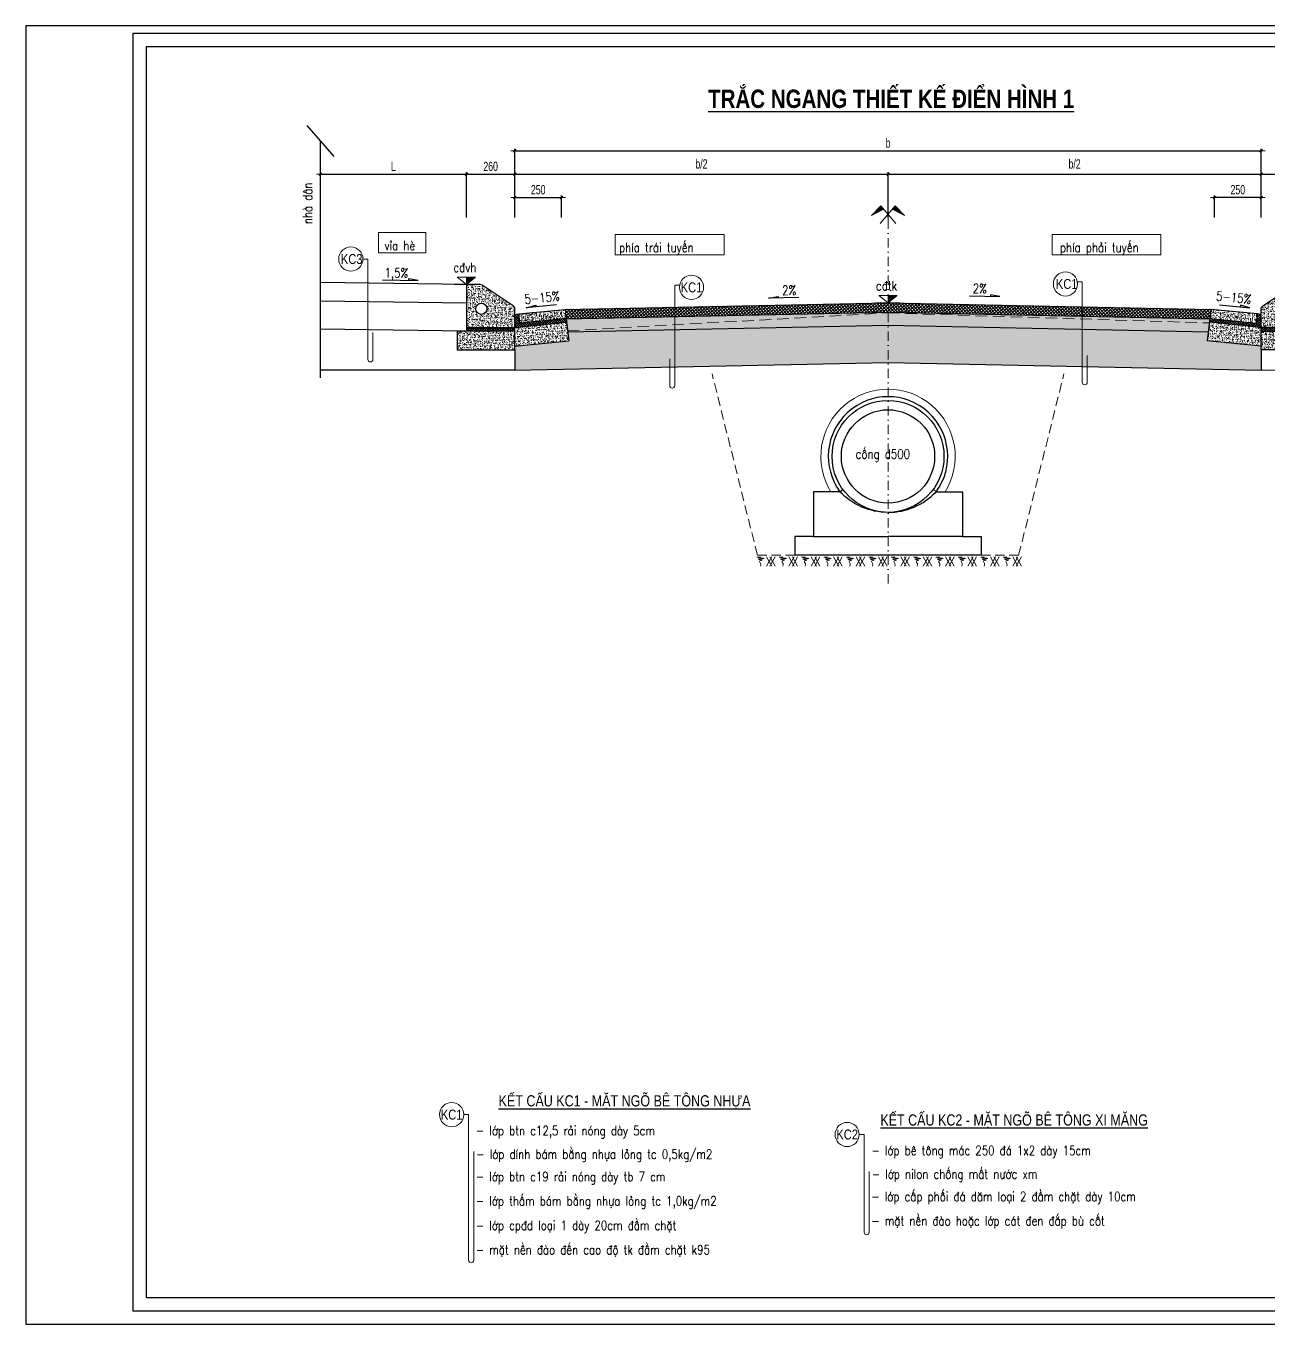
# Model space of a CAD drawing. Header units: millimetres. Extents: x -115725 to -64833, y 11643 to 38907.
# Drawn here: x -102634 to -95977, y 20347 to 27305 of the extents above; entities that cross this region are included whole.
import ezdxf
from ezdxf.enums import TextEntityAlignment as Align

# ---------------------------------------------------------------- set-up
doc = ezdxf.new("R2010")
doc.units = ezdxf.units.MM
doc.header["$MEASUREMENT"] = 0
doc.linetypes.add('DASHDOT', pattern=[1, 0.5, -0.25, 0, -0.25])
doc.linetypes.add('HIDDEN', pattern=[0.375, 0.25, -0.125])
for name, color, linetype in [('ENTTNTHIETKE1', 2, 'Continuous'), ('KHUNGTEN', 5, 'Continuous'), ('NOI', 4, 'Continuous'), ('thep', 2, 'Continuous')]:
    doc.layers.add(name, color=color, linetype=linetype)
for name, color, linetype, lineweight in [('LC Dim', 8, 'Continuous', 18), ('LC Hatch', 252, 'Continuous', 9), ('LC ISO', 153, 'Continuous', 13), ('LC MANH DUT', 35, 'HIDDEN', 5), ('LC Net dam 1', 30, 'Continuous', 30), ('LC Net khuat', 4, 'HIDDEN', 13), ('LC Net manh', 239, 'Continuous', 5), ('LC Net thay', 7, 'Continuous', 25), ('LC Net truc', 79, 'DASHDOT', 13), ('LC Text1', 3, 'Continuous', 20), ('LC Text2', 7, 'Continuous', 25)]:
    doc.layers.add(name, color=color, linetype=linetype, lineweight=lineweight)
doc.styles.add('General text 2', font='arial.ttf')
doc.styles.add('HOATBIF', font='hoatbif.shx', dxfattribs={"width": 0.7})
doc.styles.add('LC 1', font='')
doc.styles.add('LC 3', font='vnsimli.shx', dxfattribs={"width": 0.75})
doc.styles.add('LC3', font='', dxfattribs={"width": 0.8})
doc.styles.add('T1', font='Vnsimli.shx', dxfattribs={"width": 0.8})
doc.styles.add('T2', font='', dxfattribs={"width": 0.8})
doc.styles.get('LC 1').set_extended_font_data('.VnAvantH', bold=True)
doc.styles.get('LC3').set_extended_font_data('.VnArialH', bold=True)
doc.styles.get('T2').set_extended_font_data('.VnArialH')
doc.dimstyles.new('1-100(1-25)', dxfattribs={"dimscale": 25, "dimtxt": 2.5, "dimasz": 0.35, "dimexe": 0.5, "dimexo": 0, "dimgap": 0.8, "dimtad": 1, "dimdec": 0, "dimzin": 0, "dimdsep": 46, "dimtxsty": 'HOATBIF', "dimblk1": 'DOT', "dimblk2": 'DOT', "dimsah": 1, "dimcen": -1, "dimdle": 1, "dimclrd": 256, "dimclre": 256, "dimclrt": 4, "dimadec": 3, "dimazin": 2, "dimtfac": 0.333333, "dimtdec": 0, "dimtix": 1, "dimtmove": 2, "dimatfit": 3, "dimldrblk": 'DOT', "dimfxl": 1, "dimtvp": 0.833333, "dimtolj": 1, "dimtzin": 0, "dimarcsym": 0})
pattern_1 = [(46.579445, (10309.882, 9722.795), (26.7089363, -3.9538238), [2.8125, -30.9375]), (351.579445, (10309.882, 9722.795), (-3.510937, 28.467398), [2.25, -24.75]), (97.03089, (10312.108, 9722.466), (23.197999, 24.513574), [2.390257, -26.292829]), (42.763645, (10310.33, 9730.282), (39.579915, -8.58378), [4.21875, -46.40625]), (93.21508, (10313.628, 9729.567), (37.166892, 34.37314), [3.585388, -39.439266]), (347.76361, (10310.33, 9730.28), (37.166892, 34.37314), [3.375, -37.125]), (17.579445, (10313.96, 9728.186), (21.4433102, -16.4068414), [2.8125, -30.9375]), (322.579445, (10313.96, 9728.186), (10.730534, 26.600284), [2.25, -24.75]), (68.03089, (10315.748, 9726.82), (32.173844, 10.193442), [2.390257, -26.292829]), (34.079445, (10309.882, 9722.795), (1.200005, 12.4340733), [0, -24.45, 0, -25.125, 0, -24.84375]), (4.079445, (10309.882, 9722.795), (10.7299968, 14.1754933), [0, -14.325, 0, -23.8875, 0, -9.46875]), (324.079445, (10301.534, 9723.294), (19.9322138, -2.0386849), [0, -9.375, 0, -29.25, 0, -38.8125]), (314.079445, (10297.791, 9723.518), (22.0544973, 2.4424178), [0, -12.1875, 0, -19.425, 0, -27.5625])]
pattern_2 = [(46.579445, (11309.882, 9722.795), (26.7089363, -3.9538238), [2.8125, -30.9375]), (351.579445, (11309.882, 9722.795), (-3.510937, 28.467398), [2.25, -24.75]), (97.03089, (11312.108, 9722.466), (23.197999, 24.513574), [2.390257, -26.292829]), (42.763645, (11310.33, 9730.282), (39.579915, -8.58378), [4.21875, -46.40625]), (93.21508, (11313.628, 9729.567), (37.166892, 34.37314), [3.585388, -39.439266]), (347.76361, (11310.33, 9730.28), (37.166892, 34.37314), [3.375, -37.125]), (17.579445, (11313.96, 9728.186), (21.4433102, -16.4068414), [2.8125, -30.9375]), (322.579445, (11313.96, 9728.186), (10.730534, 26.6002837), [2.25, -24.75]), (68.03089, (11315.748, 9726.82), (32.1738437, 10.193442), [2.390257, -26.292829]), (34.079445, (11309.882, 9722.795), (1.200005, 12.4340733), [0, -24.45, 0, -25.125, 0, -24.84375]), (4.079445, (11309.882, 9722.795), (10.7299968, 14.1754933), [0, -14.325, 0, -23.8875, 0, -9.46875]), (324.079445, (11301.534, 9723.294), (19.9322138, -2.0386849), [0, -9.375, 0, -29.25, 0, -38.8125]), (314.079445, (11297.791, 9723.518), (22.0544973, 2.4424178), [0, -12.1875, 0, -19.425, 0, -27.5625])]

# ---------------------------------------------------------------- blocks, each defined once
blk = doc.blocks.new('khung vpn')
at = {"layer": 'Defpoints'}
for p, q in [((52556.46, -4195.446), (52498.758, -4195.446)), ((52498.758, -4195.446), (52498.758, -4235.276)), ((52498.758, -4235.276), (52556.46, -4235.276))]:
    blk.add_line(p, q, dxfattribs=at)
at = {"layer": 'KHUNGTEN'}
blk.add_lwpolyline([(52556.243, -4234.885), (52502.048, -4234.885), (52502.048, -4195.662), (52556.243, -4195.662)], close=True, dxfattribs=at)
at = {"layer": 'thep'}
blk.add_lwpolyline([(52555.832, -4234.474), (52502.459, -4234.474), (52502.459, -4196.073), (52555.832, -4196.073)], close=True, dxfattribs=at)
blk = doc.blocks.new('*U5')
at = {"layer": 'LC ISO'}
blk.add_circle((0, 0), 4.25, dxfattribs=at)
at = {"layer": 'LC Text1', "style": 'General text 2', "width": 0.8, "flags": 8}
blk.add_attdef('SYMBOL', text='', height=3.5, dxfattribs=at).set_placement((0, 0), align=Align.MIDDLE_CENTER)
blk = doc.blocks.new('DXicon')
at = {"layer": 'LC Hatch', "ltscale": 50}
for points in [[(-1.15, 4.39), (-1.9, 5.26), (-4.45, 2.69)], [(4.45, 2.69), (1.9, 5.26), (1.15, 4.39)]]:
    blk.add_hatch(color=252, dxfattribs=at).paths.add_polyline_path(points)
at = {"layer": 'LC Net manh', "color": 8, "ltscale": 50}
for p, q in [((-1.9, 5.26), (-4.45, 2.69)), ((-4.45, 2.69), (-1.15, 4.39)), ((-2.13, 0.57), (1.9, 5.26)), ((2.13, 0.57), (-1.9, 5.26)), ((0, 0.04), (0, 6.04)), ((4.45, 2.69), (1.15, 4.39)), ((1.9, 5.26), (4.45, 2.69))]:
    blk.add_line(p, q, dxfattribs=at)
blk = doc.blocks.new('Caodo1')
at = {"layer": 'LC Text1'}
blk.add_hatch(color=4, dxfattribs=at).paths.add_polyline_path([(0, 200), (0, 0), (243, 200)])
at = {"layer": 'LC Text1', "color": 4}
for p, q in [((324, 0), (-324, 0)), ((0, 0), (0, 200))]:
    blk.add_line(p, q, dxfattribs=at)
blk.add_lwpolyline([(-243, 200), (243, 200), (0, 0), (0, 0)], close=True, dxfattribs=at)
at = {"layer": 'LC Text1', "color": 4, "style": 'T1', "width": 0.8}
blk.add_attdef('%%P0,00', text='', height=250, dxfattribs=at).set_placement((-39, 460), align=Align.MIDDLE_CENTER)
blk = doc.blocks.new('DOT')
at = {"layer": 'LC Dim'}
blk.add_line((-3, 0), (3, 0), dxfattribs=at)
at = {"layer": 'LC Dim', "color": 4}
blk.add_line((-1, -1), (1, 1), dxfattribs=at)
blk.add_lwpolyline([(0.5, 1), (-1, -0.5), (-0.5, -1), (1, 0.5)], close=True, dxfattribs=at)
blk = doc.blocks.new('*D59')
at = {"layer": 'Defpoints', "color": 0, "transparency": 16777216}
for p in [(-100273.8, 26511.4), (-101056.5, 26278.6), (-100273.8, 26278.6)]:
    blk.add_point(p, dxfattribs=at)
at = {"layer": 'LC Dim', "lineweight": -2, "transparency": 16777216}
for p, q in [((-101056.5, 26278.6), (-101056.5, 26521.4)), ((-101049.5, 26511.4), (-100280.8, 26511.4)), ((-100273.8, 26278.6), (-100273.8, 26521.4))]:
    blk.add_line(p, q, dxfattribs=at)
at = {"layer": 'LC Dim', "lineweight": -2, "transparency": 16777216, "xscale": 7, "yscale": 7, "zscale": 7, "rotation": 180}
blk.add_blockref('DOT', (-101056.5, 26511.4), dxfattribs=at)
at = {"layer": 'LC Dim', "lineweight": -2, "transparency": 16777216, "xscale": 7, "yscale": 7, "zscale": 7}
blk.add_blockref('DOT', (-100273.8, 26511.4), dxfattribs=at)
at = {"layer": 'LC Dim', "color": 4, "transparency": 16777216, "insert": (-100665.1, 26552.4), "char_height": 50, "attachment_point": 5, "style": 'HOATBIF'}
blk.add_mtext('\\A1;L', dxfattribs=at)
blk = doc.blocks.new('_Dot')
at = {"color": 0, "linetype": 'ByBlock', "lineweight": -2}
blk.add_line((-0.5, 0), (-1, 0), dxfattribs=at)
at = {"color": 0, "linetype": 'ByBlock', "const_width": 0.5}
blk.add_lwpolyline([(-0.25, 0, 1), (0.25, 0, 1)], format="xyb", close=True, dxfattribs=at)
blk = doc.blocks.new('*D62')
at = {"layer": 'Defpoints', "color": 0, "transparency": 16777216}
for p in [(-100013.8, 26511.4), (-100273.8, 26278.6), (-100013.8, 26278.6)]:
    blk.add_point(p, dxfattribs=at)
at = {"layer": 'LC Dim', "lineweight": -2, "transparency": 16777216}
for p, q in [((-100273.8, 26278.6), (-100273.8, 26521.4)), ((-100266.8, 26511.4), (-100020.8, 26511.4)), ((-100013.8, 26278.6), (-100013.8, 26521.4))]:
    blk.add_line(p, q, dxfattribs=at)
at = {"layer": 'LC Dim', "lineweight": -2, "transparency": 16777216, "xscale": 7, "yscale": 7, "zscale": 7, "rotation": 180}
blk.add_blockref('DOT', (-100273.8, 26511.4), dxfattribs=at)
at = {"layer": 'LC Dim', "lineweight": -2, "transparency": 16777216, "xscale": 7, "yscale": 7, "zscale": 7}
blk.add_blockref('DOT', (-100013.8, 26511.4), dxfattribs=at)
at = {"layer": 'LC Dim', "color": 4, "transparency": 16777216, "insert": (-100143.8, 26552.4), "char_height": 50, "attachment_point": 5, "style": 'HOATBIF'}
blk.add_mtext('\\A1;260', dxfattribs=at)
blk = doc.blocks.new('*D63')
at = {"layer": 'Defpoints', "color": 0, "transparency": 16777216}
for p in [(-98013.8, 26511.4), (-100013.8, 26278.6), (-98013.8, 26278.6)]:
    blk.add_point(p, dxfattribs=at)
at = {"layer": 'LC Dim', "lineweight": -2, "transparency": 16777216}
for p, q in [((-100013.8, 26278.6), (-100013.8, 26521.4)), ((-100006.8, 26511.4), (-98020.8, 26511.4)), ((-98013.8, 26278.6), (-98013.8, 26521.4))]:
    blk.add_line(p, q, dxfattribs=at)
at = {"layer": 'LC Dim', "lineweight": -2, "transparency": 16777216, "xscale": 7, "yscale": 7, "zscale": 7, "rotation": 180}
blk.add_blockref('DOT', (-100013.8, 26511.4), dxfattribs=at)
at = {"layer": 'LC Dim', "lineweight": -2, "transparency": 16777216, "xscale": 7, "yscale": 7, "zscale": 7}
blk.add_blockref('DOT', (-98013.8, 26511.4), dxfattribs=at)
at = {"layer": 'LC Dim', "color": 4, "transparency": 16777216, "insert": (-99013.8, 26565.5), "char_height": 50, "attachment_point": 5, "style": 'HOATBIF'}
blk.add_mtext('\\A1;b/2', dxfattribs=at)
blk = doc.blocks.new('*D64')
at = {"layer": 'Defpoints', "color": 0, "transparency": 16777216}
for p in [(-96013.8, 26511.4), (-98013.8, 26278.6), (-96013.8, 26278.6)]:
    blk.add_point(p, dxfattribs=at)
at = {"layer": 'LC Dim', "lineweight": -2, "transparency": 16777216}
for p, q in [((-98013.8, 26278.6), (-98013.8, 26521.4)), ((-98006.8, 26511.4), (-96020.8, 26511.4)), ((-96013.8, 26278.6), (-96013.8, 26521.4))]:
    blk.add_line(p, q, dxfattribs=at)
at = {"layer": 'LC Dim', "lineweight": -2, "transparency": 16777216, "xscale": 7, "yscale": 7, "zscale": 7, "rotation": 180}
blk.add_blockref('DOT', (-98013.8, 26511.4), dxfattribs=at)
at = {"layer": 'LC Dim', "lineweight": -2, "transparency": 16777216, "xscale": 7, "yscale": 7, "zscale": 7}
blk.add_blockref('DOT', (-96013.8, 26511.4), dxfattribs=at)
at = {"layer": 'LC Dim', "color": 4, "transparency": 16777216, "insert": (-97013.8, 26565.5), "char_height": 50, "attachment_point": 5, "style": 'HOATBIF'}
blk.add_mtext('\\A1;b/2', dxfattribs=at)
blk = doc.blocks.new('*D65')
at = {"layer": 'Defpoints', "color": 0, "transparency": 16777216}
for p in [(-95753.8, 26511.4), (-96013.8, 26278.6), (-95753.8, 26278.6)]:
    blk.add_point(p, dxfattribs=at)
at = {"layer": 'LC Dim', "lineweight": -2, "transparency": 16777216}
for p, q in [((-96013.8, 26278.6), (-96013.8, 26521.4)), ((-96006.8, 26511.4), (-95760.8, 26511.4)), ((-95753.8, 26278.6), (-95753.8, 26521.4))]:
    blk.add_line(p, q, dxfattribs=at)
at = {"layer": 'LC Dim', "lineweight": -2, "transparency": 16777216, "xscale": 7, "yscale": 7, "zscale": 7, "rotation": 180}
blk.add_blockref('DOT', (-96013.8, 26511.4), dxfattribs=at)
at = {"layer": 'LC Dim', "lineweight": -2, "transparency": 16777216, "xscale": 7, "yscale": 7, "zscale": 7}
blk.add_blockref('DOT', (-95753.8, 26511.4), dxfattribs=at)
at = {"layer": 'LC Dim', "color": 4, "transparency": 16777216, "insert": (-95883.8, 26552.4), "char_height": 50, "attachment_point": 5, "style": 'HOATBIF'}
blk.add_mtext('\\A1;260', dxfattribs=at)
blk = doc.blocks.new('*D60')
at = {"layer": 'Defpoints', "color": 0, "transparency": 16777216}
for p in [(-96013.8, 26636.4), (-100013.8, 26278.6), (-96013.8, 26278.6)]:
    blk.add_point(p, dxfattribs=at)
at = {"layer": 'LC Dim', "lineweight": -2, "transparency": 16777216}
for p, q in [((-100013.8, 26278.6), (-100013.8, 26646.4)), ((-100006.8, 26636.4), (-96020.8, 26636.4)), ((-96013.8, 26278.6), (-96013.8, 26646.4))]:
    blk.add_line(p, q, dxfattribs=at)
at = {"layer": 'LC Dim', "lineweight": -2, "transparency": 16777216, "xscale": 7, "yscale": 7, "zscale": 7, "rotation": 180}
blk.add_blockref('DOT', (-100013.8, 26636.4), dxfattribs=at)
at = {"layer": 'LC Dim', "lineweight": -2, "transparency": 16777216, "xscale": 7, "yscale": 7, "zscale": 7}
blk.add_blockref('DOT', (-96013.8, 26636.4), dxfattribs=at)
at = {"layer": 'LC Dim', "color": 4, "transparency": 16777216, "insert": (-98013.8, 26677.4), "char_height": 50, "attachment_point": 5, "style": 'HOATBIF'}
blk.add_mtext('\\A1;b', dxfattribs=at)
blk = doc.blocks.new('*D67')
at = {"layer": 'Defpoints', "color": 0, "transparency": 16777216}
for p in [(-96263.8, 26386.4), (-96263.8, 26278.6), (-96013.8, 26278.6)]:
    blk.add_point(p, dxfattribs=at)
at = {"layer": 'LC Dim', "lineweight": -2, "transparency": 16777216}
for p, q in [((-96263.8, 26278.6), (-96263.8, 26396.4)), ((-96020.8, 26386.4), (-96256.8, 26386.4)), ((-96013.8, 26278.6), (-96013.8, 26396.4))]:
    blk.add_line(p, q, dxfattribs=at)
at = {"layer": 'LC Dim', "lineweight": -2, "transparency": 16777216, "xscale": 7, "yscale": 7, "zscale": 7, "rotation": 180}
blk.add_blockref('DOT', (-96263.8, 26386.4), dxfattribs=at)
at = {"layer": 'LC Dim', "lineweight": -2, "transparency": 16777216, "xscale": 7, "yscale": 7, "zscale": 7}
blk.add_blockref('DOT', (-96013.8, 26386.4), dxfattribs=at)
at = {"layer": 'LC Dim', "color": 4, "transparency": 16777216, "insert": (-96138.8, 26427.4), "char_height": 50, "attachment_point": 5, "style": 'HOATBIF'}
blk.add_mtext('\\A1;250', dxfattribs=at)
blk = doc.blocks.new('*D61')
at = {"layer": 'Defpoints', "color": 0, "transparency": 16777216}
for p in [(-99763.8, 26386.4), (-100013.8, 26278.6), (-99763.8, 26278.6)]:
    blk.add_point(p, dxfattribs=at)
at = {"layer": 'LC Dim', "lineweight": -2, "transparency": 16777216}
for p, q in [((-100013.8, 26278.6), (-100013.8, 26396.4)), ((-100006.8, 26386.4), (-99770.8, 26386.4)), ((-99763.8, 26278.6), (-99763.8, 26396.4))]:
    blk.add_line(p, q, dxfattribs=at)
at = {"layer": 'LC Dim', "lineweight": -2, "transparency": 16777216, "xscale": 7, "yscale": 7, "zscale": 7, "rotation": 180}
blk.add_blockref('DOT', (-100013.8, 26386.4), dxfattribs=at)
at = {"layer": 'LC Dim', "lineweight": -2, "transparency": 16777216, "xscale": 7, "yscale": 7, "zscale": 7}
blk.add_blockref('DOT', (-99763.8, 26386.4), dxfattribs=at)
at = {"layer": 'LC Dim', "color": 4, "transparency": 16777216, "insert": (-99888.8, 26427.4), "char_height": 50, "attachment_point": 5, "style": 'HOATBIF'}
blk.add_mtext('\\A1;250', dxfattribs=at)
blk = doc.blocks.new('TIEUDE1')
at = {"layer": 'LC Text2', "color": 7, "style": 'LC 1'}
blk.add_attdef('TIªU§Ò', text='', height=5, dxfattribs=at).set_placement((0, 0), align=Align.BOTTOM_CENTER)
blk.add_attdef('TL', text='', height=3, dxfattribs=at).set_placement((0, -2), align=Align.TOP_CENTER)
blk = doc.blocks.new('mat dat')
at = {"layer": 'LC Net manh'}
for p, q in [((2, 0), (3.73, -3)), ((3.73, 0), (2, -3)), ((3.15, 0), (4.88, -3)), ((4.88, 0), (3.15, -3))]:
    blk.add_line(p, q, dxfattribs=at)
blk.add_spline([(0, 0), (-1.21, -0.12), (1.21, -0.52), (-0.75, -0.75), (0.58, -1.1), (-0.23, -1.33), (0.06, -2.19), (0, -3)], degree=3, dxfattribs=at)
blk = doc.blocks.new('*U55')
at = {"layer": 'LC Net manh', "xscale": 16.16576126750787, "yscale": 16.16576126750787, "zscale": 16.16576126750787}
blk.add_blockref('mat dat', (-28.6, 24.2), dxfattribs=at)
blk = doc.blocks.new('*U56')
at = {"layer": 'LC Net manh', "color": 0, "linetype": 'ByBlock', "lineweight": -2, "transparency": 16777216}
for p in [(0, 0), (120, 0), (240, 0), (360, 0), (480, 0), (600, 0), (720, 0), (840, 0), (960, 0), (1080, 0), (1200, 0), (1320, 0)]:
    blk.add_blockref('*U55', p, dxfattribs=at)
blk = doc.blocks.new('CONGD500')
at = {"layer": 'LC Dim', "ltscale": 100}
blk.add_arc((0, 0), 360, 328.14457, 211.85543, dxfattribs=at)
at = {"layer": 'LC MANH DUT', "ltscale": 200}
for points in [[(-500, -530), (-700, -530), (-943, 442.1)], [(500, -530), (700, -530), (943, 442.1)]]:
    blk.add_lwpolyline(points, dxfattribs=at)
at = {"layer": 'LC Net thay'}
for p, q in [((-257.5, -190), (-241.9, -177.5)), ((257.5, -190), (242.6, -176.5)), ((-400, -430), (-500, -430)), ((-500, -430), (-500, -530)), ((400, -430), (500, -430)), ((500, -430), (500, -530)), ((500, -530), (-500, -530))]:
    blk.add_line(p, q, dxfattribs=at)
for points in [[(0, -300.1, -0.20483), (-257.5, -190), (-395, -190), (-400, -190), (-400, -430), (0, -430)], [(0, -300.1, 0.20483), (257.5, -190), (395, -190), (400, -190), (400, -430), (0, -430)]]:
    blk.add_lwpolyline(points, format="xyb", dxfattribs=at)
for radius in [300, 250]:
    blk.add_circle((0, 0), radius, dxfattribs=at)
blk.add_arc((0, 0), 320, 323.57643, 216.42357, dxfattribs=at)
at = {"layer": 'LC Net manh'}
blk.add_blockref('*U56', (-655.2, -563.3), dxfattribs=at)

msp = doc.modelspace()

# ---------------------------------------------------------------- hatches: boundary and pattern name
at = {"layer": 'LC Hatch'}
h = msp.add_hatch(dxfattribs=at)
h.set_pattern_fill('AR-CONC', color=256, scale=3.75, angle=-3.42055, style=0)
h.set_pattern_definition(pattern_2)
h.paths.add_polyline_path([(-100273.8, 25689.3), (-100273.8, 25919.3), (-100199.8, 25919.3, -0.148063), (-100188.7, 25915.9), (-100022.7, 25805.2, -0.250765), (-100013.8, 25788.5), (-100013.8, 25689.3)])
h.paths.add_polyline_path([(-100163.8, 25789.3, 1), (-100223.8, 25789.3, 1)], flags=16)
h = msp.add_hatch(dxfattribs=at)
h.set_pattern_fill('AR-CONC', color=256, scale=3.75, angle=-3.42055, style=0)
h.set_pattern_definition(pattern_1)
h.paths.add_polyline_path([(-95753.8, 25689.3), (-95753.8, 25919.3), (-95827.7, 25919.3, 0.148063), (-95838.8, 25915.9), (-96004.9, 25805.2, 0.250765), (-96013.8, 25788.5), (-96013.8, 25689.3)])
h.paths.add_polyline_path([(-95863.8, 25789.3, -1), (-95803.8, 25789.3, -1)], flags=16)
at = {"layer": 'LC Hatch', "ltscale": 2}
h = msp.add_hatch(dxfattribs=at)
h.set_pattern_fill('ANSI37', color=256, scale=100, angle=-3.42055, style=0)
h.set_pattern_definition([(41.579445, (-262.434, 2816.164), (-8.2957238, 9.3504528), []), (131.579445, (-262.434, 2816.164), (-9.3504528, -8.2957238), [])])
h.paths.add_polyline_path([(-98013.8, 25771), (-96288.3, 25736.5), (-96288.3, 25736.7), (-96282.8, 25786.4), (-98013.8, 25821), (-99744.7, 25786.4), (-99739.2, 25736.7), (-99739.2, 25736.5)])
h = msp.add_hatch(dxfattribs=at)
h.set_pattern_fill('ANSI37', color=256, scale=75, angle=-3.42055, style=0)
h.set_pattern_definition([(41.579445, (-43271.362, 22276.986), (-6.2217928, 7.0128396), []), (131.579445, (-43271.362, 22276.986), (-7.0128396, -6.2217928), [])])
h.paths.add_polyline_path([(-99739.2, 25736.7), (-99736.9, 25716.9), (-100013.8, 25688.8), (-100013.8, 25759.3), (-99993.4, 25761.5), (-99987.9, 25711.8)])
at = {"layer": 'LC Hatch'}
h = msp.add_hatch(dxfattribs=at)
h.set_pattern_fill('AR-CONC', color=256, scale=3.75, angle=-3.42055, style=0)
h.set_pattern_definition([(46.579445, (-892.302, 7714.055), (26.7089363, -3.953824), [2.8125, -30.9375]), (351.579445, (-892.302, 7714.055), (-3.510937, 28.467398), [2.25, -24.75]), (97.030845, (-890.076, 7713.725), (23.198018, 24.513556), [2.390257, -26.292829]), (42.763645, (-891.854, 7721.54), (39.579905, -8.58377), [4.21875, -46.40625]), (93.215045, (-888.556, 7720.826), (37.166919, 34.373111), [3.585386, -39.439237]), (347.763645, (-891.854, 7721.54), (37.166892, 34.37314), [3.375, -37.125]), (17.579445, (-888.223, 7719.446), (21.44331, -16.4068414), [2.8125, -30.9375]), (322.579445, (-888.223, 7719.446), (10.730534, 26.600284), [2.25, -24.75]), (68.030845, (-886.436, 7718.079), (32.1738517, 10.193417), [2.390257, -26.292829]), (34.079445, (-892.302, 7714.055), (1.200005, 12.4340733), [0, -24.45, 0, -25.125, 0, -24.84375]), (4.079445, (-892.302, 7714.055), (10.7299968, 14.1754933), [0, -14.325, 0, -23.8875, 0, -9.46875]), (324.079445, (-900.649, 7714.554), (19.9322138, -2.0386849), [0, -9.375, 0, -29.25, 0, -38.8125]), (314.079445, (-904.392, 7714.777), (22.0544973, 2.4424178), [0, -12.1875, 0, -19.425, 0, -27.5625])])
h.paths.add_polyline_path([(-99739.2, 25736.7), (-99744.7, 25786.4), (-99993.4, 25761.5), (-99987.9, 25711.8)])
h = msp.add_hatch(dxfattribs=at)
h.set_pattern_fill('AR-CONC', color=256, scale=3.75, angle=-3.42055, style=0)
h.set_pattern_definition([(46.579445, (-262.434, 2816.164), (26.7089363, -3.9538238), [2.8125, -30.9375]), (351.579445, (-262.434, 2816.164), (-3.510937, 28.467398), [2.25, -24.75]), (97.03089, (-260.208, 2815.835), (23.197999, 24.513574), [2.390257, -26.292829]), (42.763645, (-261.987, 2823.65), (39.579915, -8.58378), [4.21875, -46.40625]), (93.21508, (-258.69, 2822.936), (37.166892, 34.37314), [3.585388, -39.439266]), (347.76361, (-261.987, 2823.65), (37.166892, 34.37314), [3.375, -37.125]), (17.579445, (-258.355, 2821.556), (21.44331, -16.4068414), [2.8125, -30.9375]), (322.579445, (-258.355, 2821.556), (10.730534, 26.600284), [2.25, -24.75]), (68.03089, (-256.568, 2820.188), (32.173844, 10.193442), [2.390257, -26.292829]), (34.079445, (-262.434, 2816.164), (1.200005, 12.4340733), [0, -24.45, 0, -25.125, 0, -24.84375]), (4.079445, (-262.434, 2816.164), (10.7299968, 14.1754933), [0, -14.325, 0, -23.8875, 0, -9.46875]), (324.079445, (-270.782, 2816.663), (19.9322138, -2.0386849), [0, -9.375, 0, -29.25, 0, -38.8125]), (314.079445, (-274.525, 2816.887), (22.0544973, 2.4424178), [0, -12.1875, 0, -19.425, 0, -27.5625])])
h.paths.add_polyline_path([(-99739.2, 25736.5), (-99730.8, 25666.6), (-98013.8, 25701), (-96296.7, 25666.6), (-96288.3, 25736.5), (-98013.8, 25771)])
at = {"layer": 'LC Hatch', "ltscale": 2}
h = msp.add_hatch(dxfattribs=at)
h.set_pattern_fill('ANSI37', color=256, scale=75, angle=-3.42055, style=0)
h.set_pattern_definition([(41.579445, (-44271.362, 22276.986), (-6.2217928, 7.0128396), []), (131.579445, (-44271.362, 22276.986), (-7.0128396, -6.2217928), [])])
h.paths.add_polyline_path([(-96288.3, 25736.7), (-96290.7, 25716.9), (-96013.8, 25688.8), (-96013.8, 25759.3), (-96034.1, 25761.5), (-96039.6, 25711.8)])
at = {"layer": 'LC Hatch'}
h = msp.add_hatch(dxfattribs=at)
h.set_pattern_fill('AR-CONC', color=256, scale=3.75, angle=-3.42055, style=0)
h.set_pattern_definition([(46.579445, (-1892.302, 7714.055), (26.7089363, -3.953824), [2.8125, -30.9375]), (351.579445, (-1892.302, 7714.055), (-3.510937, 28.467398), [2.25, -24.75]), (97.030845, (-1890.076, 7713.725), (23.198018, 24.513556), [2.390257, -26.292829]), (42.763645, (-1891.854, 7721.54), (39.579905, -8.58377), [4.21875, -46.40625]), (93.215045, (-1888.556, 7720.826), (37.166919, 34.373111), [3.585386, -39.439237]), (347.763645, (-1891.854, 7721.54), (37.166892, 34.37314), [3.375, -37.125]), (17.579445, (-1888.223, 7719.446), (21.44331, -16.4068414), [2.8125, -30.9375]), (322.579445, (-1888.223, 7719.446), (10.730534, 26.600284), [2.25, -24.75]), (68.030845, (-1886.436, 7718.079), (32.173852, 10.193417), [2.390257, -26.292829]), (34.079445, (-1892.302, 7714.055), (1.200005, 12.4340733), [0, -24.45, 0, -25.125, 0, -24.84375]), (4.079445, (-1892.302, 7714.055), (10.7299968, 14.1754933), [0, -14.325, 0, -23.8875, 0, -9.46875]), (324.079445, (-1900.649, 7714.554), (19.9322138, -2.0386849), [0, -9.375, 0, -29.25, 0, -38.8125]), (314.079445, (-1904.392, 7714.777), (22.0544973, 2.4424178), [0, -12.1875, 0, -19.425, 0, -27.5625])])
h.paths.add_polyline_path([(-96039.6, 25711.8), (-96034.1, 25761.5), (-96282.8, 25786.4), (-96288.3, 25736.7)])
at = {"layer": 'LC Hatch', "ltscale": 2}
h = msp.add_hatch(dxfattribs=at)
h.set_pattern_fill('ANSI37', color=256, scale=75, style=0)
h.set_pattern_definition([(45, (-71433.566, -15957.672), (-6.629126, 6.629126), []), (135, (-71433.566, -15957.672), (-6.629126, -6.629126), [])])
h.paths.add_polyline_path([(-100273.8, 25689.3), (-100013.8, 25689.3), (-100013.8, 25669.3), (-100273.8, 25669.3)])
at = {"layer": 'LC Hatch'}
h = msp.add_hatch(dxfattribs=at)
h.set_pattern_fill('AR-CONC', color=256, scale=3.75, angle=-3.42055, style=0)
h.set_pattern_definition(pattern_2)
h.paths.add_polyline_path([(-99736.9, 25716.9), (-99724.9, 25617.7), (-100013.8, 25588.2), (-100009.6, 25689.2)])
h = msp.add_hatch(dxfattribs=at)
h.set_pattern_fill('HONEY', color=256, scale=200, angle=-3.42055, style=0)
h.set_pattern_definition([(356.579445, (-262.434, 2816.164), (38.7249673, 19.374646), [25, -50]), (116.579445, (-262.434, 2816.164), (-36.1414193, 23.8494824), [25, -50]), (56.579445, (-262.434, 2816.164), (2.583548, 43.2241284), [-50, 25])])
h.paths.add_polyline_path([(-99730.8, 25666.6), (-99724.9, 25617.7), (-100013.8, 25588.2), (-100013.8, 25569.3), (-100013.8, 25461), (-98013.8, 25501), (-96013.8, 25461), (-96013.8, 25569.3), (-96013.8, 25588.2), (-96302.6, 25617.7), (-96296.7, 25666.6), (-98013.8, 25701)])
h = msp.add_hatch(dxfattribs=at)
h.set_pattern_fill('AR-CONC', color=256, scale=3.75, angle=-3.42055, style=0)
h.set_pattern_definition(pattern_1)
h.paths.add_polyline_path([(-96290.7, 25716.9), (-96302.6, 25617.7), (-96013.8, 25588.2), (-96017.9, 25689.2)])
at = {"layer": 'LC Hatch', "ltscale": 2}
h = msp.add_hatch(dxfattribs=at)
h.set_pattern_fill('ANSI37', color=256, scale=75, style=0)
h.set_pattern_definition([(45, (-72433.566, -15957.672), (-6.629126, 6.629126), []), (135, (-72433.566, -15957.672), (-6.629126, -6.629126), [])])
h.paths.add_polyline_path([(-95753.8, 25689.3), (-96013.8, 25689.3), (-96013.8, 25669.3), (-95753.8, 25669.3)])
at = {"layer": 'LC Hatch'}
h = msp.add_hatch(dxfattribs=at)
h.set_pattern_fill('AR-CONC', color=256, scale=3.75, angle=-3.42055, style=0)
h.set_pattern_definition(pattern_2)
h.paths.add_polyline_path([(-100323.8, 25569.3), (-100323.8, 25669.3), (-100013.8, 25669.3), (-100013.8, 25569.3)])
h = msp.add_hatch(dxfattribs=at)
h.set_pattern_fill('AR-CONC', color=256, scale=3.75, angle=-3.42055, style=0)
h.set_pattern_definition(pattern_1)
h.paths.add_polyline_path([(-95703.8, 25569.3), (-95703.8, 25669.3), (-96013.8, 25669.3), (-96013.8, 25569.3)])

# ---------------------------------------------------------------- linework, layer by layer
for points in [[(-100745.7, 26198.2), (-100491.5, 26198.2), (-100491.5, 26088.9), (-100745.7, 26088.9)], [(-99476.5, 26188.2), (-98892.9, 26188.2), (-98892.9, 26078.9), (-99476.5, 26078.9)], [(-96551, 26188.2), (-97134.7, 26188.2), (-97134.7, 26078.9), (-96551, 26078.9)]]:
    msp.add_lwpolyline(points, close=True, dxfattribs=at)
at = {"layer": 'LC Net dam 1', "lineweight": 30}
for points in [[(-100273.8, 25919.3), (-101056.5, 25931)], [(-99744.7, 25786.4), (-98013.8, 25821), (-96282.8, 25786.4)]]:
    msp.add_lwpolyline(points, dxfattribs=at)
at = {"layer": 'LC Net khuat', "linetype": 'HIDDEN', "ltscale": 250}
msp.add_lwpolyline([(-99731.5, 25672.1), (-98013.8, 25767.1), (-96291.1, 25713.5)], dxfattribs=at)
at = {"layer": 'LC Net manh', "color": 252}
for points in [[(-100828.4, 26056.1), (-100802.1, 26056.1), (-100802.1, 25517.8, 1), (-100775, 25517.8), (-100775, 25661.6)], [(-99130.8, 25915.9), (-99157, 25915.9), (-99157, 25377.6, -1), (-99184.1, 25377.6), (-99184.1, 25521.3)], [(-96998.9, 25934), (-96972.7, 25934), (-96972.7, 25395.8, 1), (-96945.6, 25395.8), (-96945.6, 25539.5)]]:
    msp.add_lwpolyline(points, format="xyb", dxfattribs=at)
at = {"layer": 'LC Net manh', "color": 252, "elevation": 0}
for points in [[(-100288, 21469.8), (-100261.7, 21469.8), (-100261.7, 20689.3, 1), (-100234.6, 20689.3), (-100234.6, 21272)], [(-98168.1, 21363.2), (-98141.8, 21363.2), (-98141.8, 20839.3, 1), (-98114.7, 20839.3), (-98114.7, 21165.4)]]:
    msp.add_lwpolyline(points, format="xyb", dxfattribs=at)
at = {"layer": 'LC Net thay', "ltscale": 250}
for p, q in [((-101129, 26771.9), (-100984, 26606)), ((-101056.5, 25418.9), (-101056.5, 26689))]:
    msp.add_line(p, q, dxfattribs=at)
at = {"layer": 'LC Net thay'}
for p, q in [((-100273.8, 25689.3), (-100273.8, 25669.3)), ((-99739.2, 25736.7), (-99724.9, 25617.7)), ((-96288.3, 25736.7), (-96302.6, 25617.7))]:
    msp.add_line(p, q, dxfattribs=at)
for points in [[(-100273.8, 25689.3), (-100013.8, 25689.3), (-100013.8, 25788.5, 0.250765), (-100022.7, 25805.2), (-100188.7, 25915.9, 0.148069), (-100199.8, 25919.3), (-100273.8, 25919.3)], [(-95753.8, 25689.3), (-96013.8, 25689.3), (-96013.8, 25788.5, -0.250765), (-96004.9, 25805.2), (-95838.8, 25915.9, -0.148069), (-95827.7, 25919.3), (-95753.8, 25919.3)]]:
    msp.add_lwpolyline(points, format="xyb", close=True, dxfattribs=at)
at = {"layer": 'LC Net thay', "ltscale": 250}
for points in [[(-100273.8, 25819.3), (-101056.5, 25831)], [(-99741.6, 25736.4), (-98013.8, 25771), (-96285.9, 25736.4)], [(-100273.8, 25669.3), (-101056.5, 25681)], [(-99730.8, 25666.6), (-98013.8, 25701), (-96296.7, 25666.6)], [(-100013.8, 25569.3), (-100013.8, 25461)], [(-96013.8, 25569.3), (-96013.8, 25461)], [(-100013.8, 25461), (-98013.8, 25501), (-96013.8, 25461)], [(-100013.8, 25461), (-101056.5, 25461)], [(-96013.8, 25461), (-94500.1, 25466.8)]]:
    msp.add_lwpolyline(points, dxfattribs=at)
at = {"layer": 'LC Net thay'}
for points in [[(-100013.8, 25759.3), (-99993.4, 25761.5)], [(-96013.8, 25759.3), (-96034.1, 25761.5)], [(-100013.8, 25669.3), (-100323.8, 25669.3), (-100323.8, 25569.3), (-100013.8, 25569.3), (-100013.8, 25689.3)], [(-100013.8, 25688.8), (-99736.9, 25717)], [(-96013.8, 25688.8), (-96290.7, 25717)], [(-96013.8, 25669.3), (-95703.8, 25669.3), (-95703.8, 25569.3), (-96013.8, 25569.3), (-96013.8, 25689.3)], [(-100013.8, 25588.2), (-99724.9, 25617.7)], [(-96013.8, 25588.2), (-96302.6, 25617.7)]]:
    msp.add_lwpolyline(points, dxfattribs=at)
for points in [[(-99739.2, 25736.7), (-99987.9, 25711.8), (-99993.4, 25761.5), (-99744.7, 25786.4)], [(-96288.3, 25736.7), (-96039.6, 25711.8), (-96034.1, 25761.5), (-96282.8, 25786.4)]]:
    msp.add_lwpolyline(points, close=True, dxfattribs=at)
msp.add_circle((-100193.8, 25789.3), 30, dxfattribs=at)
at = {"layer": 'LC Net truc', "color": 1, "ltscale": 100}
msp.add_line((-98013.8, 24316.1), (-98013.8, 26236.8), dxfattribs=at)
at = {"layer": 'NOI'}
for points in [[(-100722.9, 25944.6), (-100532.1, 25941.7), (-100583.6, 25950.8), (-100583.5, 25942.5)], [(-98491.4, 25849.3), (-98654.7, 25846.1), (-98603.3, 25855.4), (-98603.3, 25847.1)], [(-97577, 25858.4), (-97413.7, 25855.1), (-97465.1, 25864.5), (-97465.1, 25856.2)], [(-99790.3, 25811.5), (-99952.8, 25795.3), (-99902.3, 25808.7), (-99901.7, 25800.4)], [(-96237.2, 25811.5), (-96074.7, 25795.3), (-96125.3, 25808.7), (-96125.9, 25800.4)]]:
    msp.add_lwpolyline(points, dxfattribs=at)

# ---------------------------------------------------------------- block references
at = {"layer": 'ENTTNTHIETKE1', "color": 6, "xscale": 174.6984611220305, "yscale": 174.6984611220305, "zscale": 174.6984611220305}
msp.add_blockref('khung vpn', (-9274086.7, 760243.4), dxfattribs=at)
at = {"layer": 'LC Hatch', "xscale": 19.9999994814425, "yscale": 19.9999994814425, "zscale": 19.9999994814425}
msp.add_blockref('DXicon', (-98013.8, 26236), dxfattribs=at)
at = {"layer": 'LC Net manh'}
ref = msp.add_blockref('*U5', (-100893.2, 26056.1), dxfattribs=dict(at, xscale=-15.24705842815456, yscale=15.24705842815456, zscale=15.24705842815456))
ref.add_attrib('SYMBOL', 'KC3', dxfattribs={"layer": 'LC Text1', "height": 53.36, "style": 'General text 2', "width": 0.8}).set_placement((-100888.6, 26056.1), align=Align.MIDDLE_CENTER)
ref = msp.add_blockref('*U5', (-99067.1, 25904.3), dxfattribs=dict(at, xscale=15.24705842815456, yscale=15.24705842815456, zscale=15.24705842815456))
ref.add_attrib('SYMBOL', 'KC1', dxfattribs={"layer": 'LC Text1', "height": 53.36, "style": 'General text 2', "width": 0.8}).set_placement((-99067.1, 25904.3), align=Align.MIDDLE_CENTER)
ref = msp.add_blockref('*U5', (-97062.7, 25922.5), dxfattribs=dict(at, xscale=-15.24705842815456, yscale=15.24705842815456, zscale=15.24705842815456))
ref.add_attrib('SYMBOL', 'KC1', dxfattribs={"layer": 'LC Text1', "height": 53.36, "style": 'General text 2', "width": 0.8}).set_placement((-97056.1, 25922.5), align=Align.MIDDLE_CENTER)
ref = msp.add_blockref('*U5', (-100352.8, 21469.8, 0), dxfattribs=dict(at, xscale=15.24705842815456, yscale=15.24705842815456, zscale=15.24705842815456))
ref.add_attrib('SYMBOL', 'KC1', dxfattribs={"layer": 'LC Text1', "height": 53.36, "style": 'General text 2', "width": 0.8}).set_placement((-100352.8, 21469.8, 0), align=Align.MIDDLE_CENTER)
ref = msp.add_blockref('*U5', (-98232.9, 21363.2, 0), dxfattribs=dict(at, xscale=15.24705842815456, yscale=15.24705842815456, zscale=15.24705842815456))
ref.add_attrib('SYMBOL', 'KC2', dxfattribs={"layer": 'LC Text1', "height": 53.36, "style": 'General text 2', "width": 0.8}).set_placement((-98232.9, 21363.2, 0), align=Align.MIDDLE_CENTER)
at = {"layer": 'LC Net thay', "color": 2}
msp.add_blockref('CONGD500', (-98013.8, 24998.2), dxfattribs=at)
at = {"layer": 'LC Text1'}
ref = msp.add_blockref('Caodo1', (-100273.8, 25919.3), dxfattribs=dict(at, xscale=0.1999999948311597, yscale=0.1999999948311597, zscale=0.1999999948311597))
ref.add_attrib('%%P0,00', 'c®vh', dxfattribs={"layer": 'LC Text2', "height": 50, "style": 'T1', "width": 0.8}).set_placement((-100281.6, 26011.2), align=Align.MIDDLE_CENTER)
ref = msp.add_blockref('Caodo1', (-98013.8, 25821), dxfattribs=dict(at, xscale=0.1999999948311597, yscale=0.1999999948311597, zscale=0.1999999948311597))
ref.add_attrib('%%P0,00', 'c®tk', dxfattribs={"layer": 'LC Text2', "height": 50, "style": 'T1', "width": 0.8}).set_placement((-98021.6, 25912.9), align=Align.MIDDLE_CENTER)
at = {"layer": 'LC Text2'}
ref = msp.add_blockref('TIEUDE1', (-97997, 26836.4), dxfattribs=dict(at, xscale=20.00000000004366, yscale=20.00000000004366, zscale=20.00000000004366))
ref.add_attrib('TIªU§Ò', '%%UTR¾C ngang thiÕt kÕ §IÓN H×NH 1', dxfattribs={"color": 7, "height": 98.488, "style": 'LC3', "width": 0.8}).set_placement((-97997, 26836.4), align=Align.BOTTOM_CENTER)

# ---------------------------------------------------------------- texts
at = {"layer": 'LC Text1', "color": 3, "style": 'LC 3', "width": 0.8}
for s, height, rotation, p in [('nhµ d©n', 50, 90, (-101100.7, 26243.2)), ('1,5%%%', 50, 359.14063, (-100712.7, 25958)), ('2%%%', 50, 1.14576, (-98580.7, 25863.1)), ('2%%%', 50, 358.85424, (-97560.1, 25873.7)), ('5-15%%%', 50, 5.71059, (-99959.9, 25814.9)), ('5-15%%%', 50, 354.28941, (-96257.2, 25833.8)), ('- líp btn c12,5 r¶i nãng dµy 5cm', 50.002, 359.99922, (-100222.8, 21359.2)), ('- líp dÝnh b¸m b»ng nhùa láng tc 0,5kg/m2', 50.002, 359.99922, (-100220.7, 21232.9)), ('- líp bª t«ng m¸c 250 ®¸ 1x2 dµy 15cm', 50.002, 359.99922, (-98102.8, 21252.6)), ('- líp btn c19 r¶i nãng dµy tb 7 cm', 50.002, 359.99922, (-100223.2, 21112.6)), ('- líp nilon chèng mÊt n\xadíc xm', 50.002, 359.99922, (-98100.8, 21126.4)), ('- líp thÊm b¸m b»ng nhùa láng tc 1,0kg/m2', 50.002, 359.99922, (-100223.2, 20981.9)), ('- líp cÊp phèi ®¸ d¨m lo¹i 2 ®Çm chÆt dµy 10cm', 50.002, 359.99922, (-98103.3, 21006)), ('- líp cp®d lo¹i 1 dµy 20cm ®Çm chÆt', 50.002, 359.99922, (-100223.2, 20851.3)), ('- mÆt nÒn ®µo hoÆc líp c¸t ®en ®¾p bï cèt', 50.002, 359.99922, (-98103.3, 20875.4)), ('- mÆt nÒn ®µo ®Õn cao ®é tk ®Çm chÆt k95', 50.002, 359.99922, (-100223.2, 20720.6))]:
    msp.add_text(s, height=height, rotation=rotation, dxfattribs=at).set_placement(p)
for s, p in [('vØa hÌ', (-100712.9, 26103.2)), ('phÝa tr¸i tuyÕn', (-99455.3, 26093.2)), ('phÝa ph¶i tuyÕn', (-97092.2, 26093.2)), ('cèng d500', (-98187.1, 24985.5))]:
    msp.add_text(s, height=50, dxfattribs=at).set_placement(p)
at = {"layer": 'LC Text2', "style": 'T2', "width": 0.8}
for s, p in [('%%UkÕt cÊu kc1 - MÆT NGâ B£ T¤NG NHùA', (-100101.1, 21513.7)), ('%%UkÕt cÊu kc2 - MÆT NGâ B£ T¤NG XI M¡NG', (-98055, 21411.1))]:
    msp.add_text(s, height=60, dxfattribs=at).set_placement(p)

# ---------------------------------------------------------------- dimensions: what is measured, and where the dimension line sits
at = {"layer": 'LC Dim', "color": 2}
for base, p1, p2, text, picture, middle in [((-96013.8, 26636.4), (-100013.8, 26278.6), (-96013.8, 26278.6), 'b', '*D60', (-98013.8, 26677.4)), ((-98013.8, 26511.4), (-100013.8, 26278.6), (-98013.8, 26278.6), 'b/2', '*D63', (-99013.8, 26565.5)), ((-96013.8, 26511.4), (-98013.8, 26278.6), (-96013.8, 26278.6), 'b/2', '*D64', (-97013.8, 26565.5))]:
    dim = msp.add_linear_dim(base=base, p1=p1, p2=p2, text=text, dimstyle='1-100(1-25)', override={"dimscale": 20, "dimfxl": 2, "dimarcsym": 1}, dxfattribs=at)
    dim.commit()
    dim.dimension.update_dxf_attribs({"geometry": picture, "text_midpoint": middle})
at = {"layer": 'LC Dim'}
dim = msp.add_linear_dim(base=(-100273.8, 26511.4), p1=(-101056.5, 26278.6), p2=(-100273.8, 26278.6), text='L', dimstyle='1-100(1-25)', override={"dimscale": 20, "dimfxl": 2, "dimarcsym": 1}, dxfattribs=at)
dim.commit()
dim.dimension.update_dxf_attribs({"geometry": '*D59', "text_midpoint": (-100665.1, 26552.4)})
at = {"layer": 'LC Dim', "color": 2}
for base, p1, p2, picture, middle in [((-100013.8, 26511.4), (-100273.8, 26278.6), (-100013.8, 26278.6), '*D62', (-100143.8, 26552.4)), ((-95753.8, 26511.4), (-96013.8, 26278.6), (-95753.8, 26278.6), '*D65', (-95883.8, 26552.4)), ((-99763.8, 26386.4), (-100013.8, 26278.6), (-99763.8, 26278.6), '*D61', (-99888.8, 26427.4)), ((-96263.8, 26386.4), (-96013.8, 26278.6), (-96263.8, 26278.6), '*D67', (-96138.8, 26427.4))]:
    dim = msp.add_linear_dim(base=base, p1=p1, p2=p2, dimstyle='1-100(1-25)', override={"dimscale": 20, "dimfxl": 2, "dimarcsym": 1}, dxfattribs=at)
    dim.commit()
    dim.dimension.update_dxf_attribs({"geometry": picture, "text_midpoint": middle})

doc.saveas('drawing.dxf')
